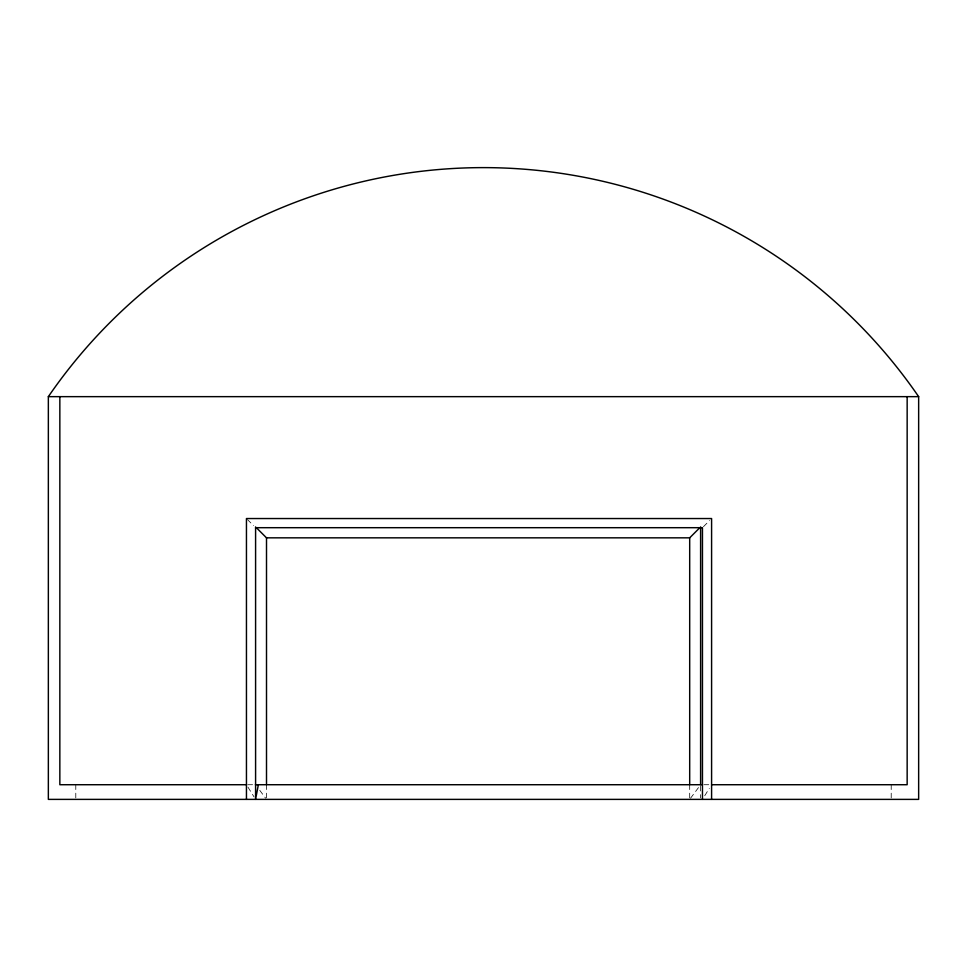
<?xml version="1.0" encoding="UTF-8"?>
<svg xmlns="http://www.w3.org/2000/svg" width="967" height="967" viewBox="0 0 967 967"><rect width="100%" height="100%" fill="white"/><g stroke="black" fill="none" stroke-linecap="round" stroke-linejoin="round"><path stroke-width="0.73" stroke-dasharray="4.83 3.63" d="M704.738 795.72L709.307 788.383M690.535 798.258L700.604 784.721M703.468 526.677L709.56 520.572M247.757 784.721L254.285 784.721M703.964 784.721L710.008 784.721M247.467 519.557L253.559 525.661M259.785 790.353L265.659 798.258M247.975 787.162L254.067 796.941M891.211 784.721L891.211 797.92M700.604 786.183L700.604 797.92M689.689 784.721L689.689 797.92M266.505 784.721L266.505 797.92M75.789 784.721L75.789 797.92"/><path stroke-width="1.45" d="M258.358 784.721L255.59 799.383L255.59 526.918M256.581 527.909L266.505 537.833L689.689 537.833L699.612 527.909M48.35 396.651L918.65 396.651L918.65 799.383L48.35 799.383L48.35 396.651A527.897 527.897 0 0 1 918.65 396.651M255.59 527.692L702.453 527.692L702.453 799.383M246.452 784.721L59.845 784.721L59.845 396.651M255.385 784.721L702.453 784.721M711.591 784.721L907.155 784.721L907.155 396.651M711.591 799.383L711.591 518.542L246.452 518.542L246.452 799.383M700.604 526.918L700.604 784.721M689.689 537.833L689.689 784.721M266.505 537.833L266.505 784.721"/></g></svg>
